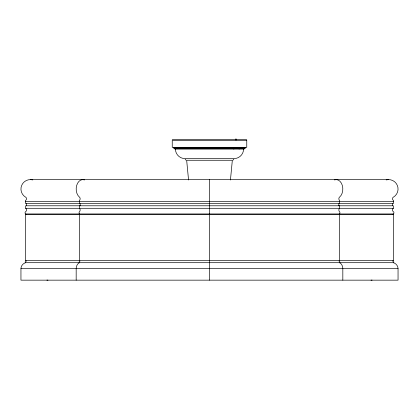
<?xml version="1.0" encoding="UTF-8"?>
<svg xmlns="http://www.w3.org/2000/svg" width="419" height="419" viewBox="0 0 419 419"><rect width="100%" height="100%" fill="white"/><g stroke="black" fill="none" stroke-linecap="round" stroke-linejoin="round"><path stroke-width="0.63" d="M243.518 148.886C243.827 154.113 239.087 158.853 233.854 158.55L185.146 158.55C179.913 158.853 175.173 154.113 175.482 148.886M230.445 180.002L232.336 160.262L186.665 160.262L188.555 180.002M233.833 159.204L232.985 160.163M233.87 148.934L234.551 148.42L234.729 147.362L233.729 148.928M25.664 214.58L25.978 214.266L25.664 213.952A1.377 1.377 0 0 1 25.664 211.647A2.001 2.001 0 0 0 25.664 208.295L25.664 205.781L393.336 205.781L393.336 208.295A2.001 2.001 0 0 0 393.336 211.647A1.377 1.377 0 0 1 393.336 213.952L393.022 214.266L393.336 214.58L393.336 260.597A0.524 0.524 0 0 0 392.813 261.121A0.524 0.524 0 0 0 393.336 261.645A0.524 0.524 0 0 1 393.86 262.174A0.524 0.524 0 0 1 393.336 262.697L25.664 262.697A0.524 0.524 0 0 1 25.14 262.174A0.524 0.524 0 0 1 25.664 261.645A0.524 0.524 0 0 0 26.188 261.121A0.524 0.524 0 0 0 25.664 260.597L25.664 214.58L393.336 214.58M172.24 139.611L246.76 139.611M173.801 147.588L245.199 147.588M173.817 147.813L245.183 147.813M173.869 148.027L245.131 148.027M173.953 148.232L245.047 148.232M174.079 148.42L244.921 148.42M174.225 148.588L244.775 148.588M174.404 148.724L244.596 148.724M174.603 148.829L244.397 148.829M174.817 148.897L244.183 148.897M30.378 179.599L388.623 179.599M32.818 179.919A9.428 9.428 0 0 0 25.664 197.192A1.812 1.812 0 0 1 25.664 200.334A0.602 0.602 0 0 0 25.664 201.382L393.336 201.382A0.602 0.602 0 0 0 393.336 200.334A1.812 1.812 0 0 1 393.336 197.192A9.428 9.428 0 0 0 386.182 179.919M25.664 208.295L393.336 208.295M25.664 213.952L393.336 213.952M25.664 260.597L393.336 260.597M20.95 268.584L398.05 268.584L398.05 280.159L20.95 280.159L20.95 268.584A6.353 6.353 0 0 1 25.664 262.697M239.343 148.934L238.961 148.886M186.015 160.163L185.167 159.204M236.012 140.035L235.949 138.841L235.991 139.977M393.336 201.382L393.336 203.686L25.664 203.686L25.664 201.382M392.43 203.686L392.43 205.781M342.826 280.159L342.826 268.584A6.353 4.494 -90 0 0 339.49 262.697A0.524 0.372 -90 0 0 339.861 262.174A0.524 0.372 -90 0 0 339.49 261.645A0.524 0.372 -90 0 1 339.123 261.121A0.524 0.372 -90 0 1 339.49 260.597L339.49 213.952A1.377 0.974 -90 0 0 339.49 211.647A2.001 1.414 -90 0 1 339.49 208.295L339.49 205.781M339.49 203.686L339.49 201.382A0.602 0.429 -90 0 0 339.49 200.334A1.812 1.283 -90 0 1 339.49 197.192A9.428 6.667 -90 0 0 342.318 185.418A9.428 6.667 -90 0 0 334.435 179.919M338.851 203.686L338.851 205.781M209.5 179.599L209.5 280.159M80.149 203.686L80.149 205.781M79.51 203.686L79.51 201.382A0.602 0.429 -90 0 1 79.51 200.334A1.812 1.283 -90 0 0 79.51 197.192A9.428 6.667 -90 0 1 76.682 185.418A9.428 6.667 -90 0 1 84.565 179.919M79.51 205.781L79.51 208.295A2.001 1.414 -90 0 1 79.51 211.647A1.377 0.974 -90 0 0 79.51 213.952L79.51 260.597A0.524 0.372 -90 0 1 79.877 261.121A0.524 0.372 -90 0 1 79.51 261.645A0.524 0.372 -90 0 0 79.139 262.174A0.524 0.372 -90 0 0 79.51 262.697A6.353 4.494 -90 0 0 76.174 268.584L76.174 280.159M26.57 203.686L26.57 205.781M393.336 262.697A6.353 6.353 0 0 1 398.05 268.584M372.077 280.112A11.889 11.889 0 0 1 371.04 280.159M47.96 280.159A11.889 11.889 0 0 1 46.923 280.112M246.76 140.449L172.24 140.449L172.24 147.362L246.76 147.362L246.76 140.449"/></g></svg>
